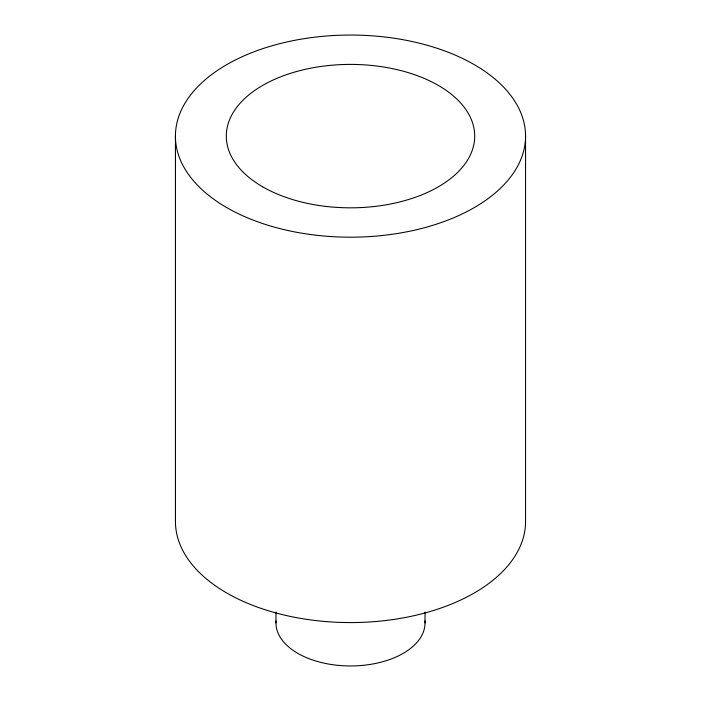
<?xml version="1.0" encoding="UTF-8"?>
<svg xmlns="http://www.w3.org/2000/svg" width="701" height="701" viewBox="0 0 701 701"><rect width="100%" height="100%" fill="white"/><g stroke="black" fill="none" stroke-linecap="round" stroke-linejoin="round"><path stroke-width="1.05" d="M525.557 136.117L525.557 521.509A175.057 101.067 0 0 1 350.5 622.576A175.057 101.067 0 0 1 175.443 521.509L175.443 136.117M425.025 612.017L425.025 622.926M275.975 612.017L275.975 622.926M424.946 620.884A74.525 43.024 0 0 1 350.5 665.95A74.525 43.024 0 0 1 276.054 620.884M226.712 207.584A175.057 101.067 0 0 0 519.59 162.273A175.057 101.067 0 0 0 305.189 38.494A175.057 101.067 0 0 0 226.712 207.584M262.673 186.825A124.208 71.712 0 0 0 470.476 154.676A124.208 71.712 0 0 0 318.35 66.849A124.208 71.712 0 0 0 262.673 186.825"/></g></svg>
